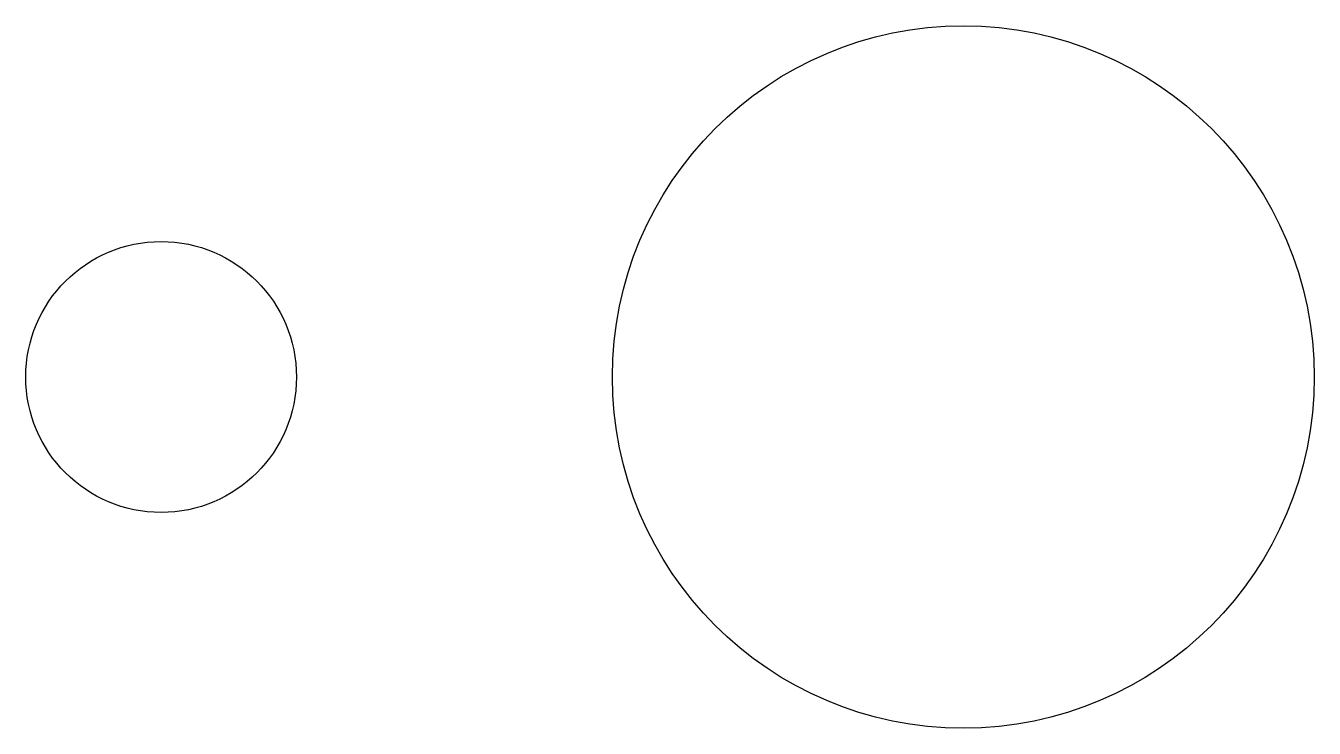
# Model space of a CAD drawing. Header units: millimetres. Extents: x -9.3 to 3.5, y -3.5 to 3.5.
import ezdxf

# ---------------------------------------------------------------- set-up
doc = ezdxf.new("R2010")
doc.units = ezdxf.units.MM
doc.layers.add('cutout', color=178, linetype='Continuous', lineweight=25, true_color=0x000000)

msp = doc.modelspace()

# ---------------------------------------------------------------- linework, layer by layer
at = {"layer": 'cutout'}
for centre, radius in [((0, 0), 3.5), ((-8, 0), 1.35)]:
    msp.add_circle(centre, radius, dxfattribs=at)

doc.saveas('drawing.dxf')
